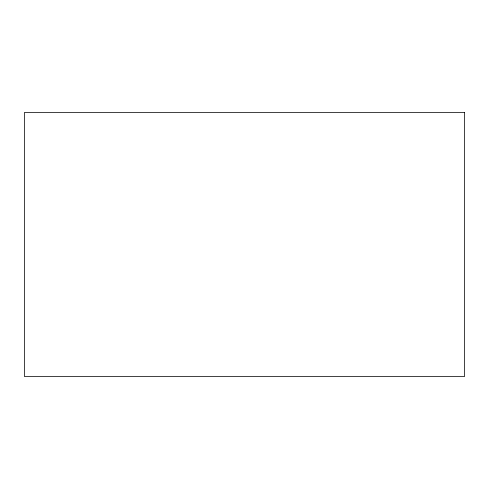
<?xml version="1.0" encoding="UTF-8"?>
<svg xmlns="http://www.w3.org/2000/svg" width="489" height="489" viewBox="0 0 489 489"><rect width="100%" height="100%" fill="white"/><g stroke="black" fill="none" stroke-linecap="round" stroke-linejoin="round"><path stroke-width="0.73" d="M464.55 112.47L24.45 112.47L24.45 376.53L464.55 376.53L464.55 112.47"/></g></svg>
